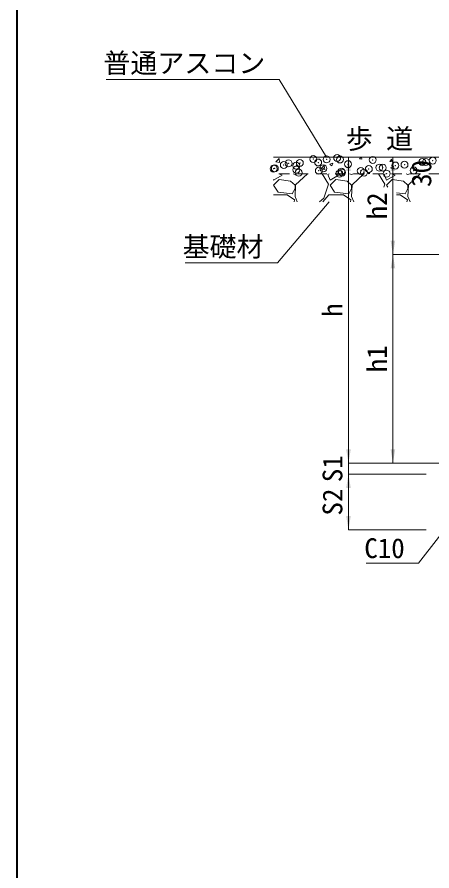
# Model space of a CAD drawing. Units: millimetres, scale not verified. Extents: x 14445 to 39803, y 612 to 10010.
# Drawn here: x 17490 to 18237, y 5218 to 6753 of the extents above; entities that cross this region are included whole.
import ezdxf
from ezdxf.enums import TextEntityAlignment as Align

# ---------------------------------------------------------------- set-up
doc = ezdxf.new("R2010")
doc.units = ezdxf.units.MM
doc.header["$LTSCALE"] = 25
doc.header["$PDMODE"] = 32
doc.header["$PDSIZE"] = 12.5
doc.linetypes.add('USER3', pattern=[1.35, 0.75, -0.6])
for name, color, linetype, lineweight in [('ハッチング', 7, 'Continuous', 5), ('図枠', 7, 'Continuous', 5), ('基礎', 7, 'Continuous', 13), ('寸法線', 7, 'Continuous', 13), ('引出線', 4, 'Continuous', 13)]:
    doc.layers.add(name, color=color, linetype=linetype, lineweight=lineweight)
doc.layers.add('文字', color=7, linetype='Continuous')
doc.styles.add('ＭＳ ゴシック', font='')
doc.styles.get('ＭＳ ゴシック').set_extended_font_data('MS Gothic')

# ---------------------------------------------------------------- blocks, each defined once
blk = doc.blocks.new('filled_arrow')
at = {"color": 0, "linetype": 'Continuous', "lineweight": -2}
blk.add_solid([(7.5, 1.25), (0, 0), (7.5, -1.25)], dxfattribs=at)

msp = doc.modelspace()

# ---------------------------------------------------------------- linework, layer by layer
at = {"layer": 'ハッチング'}
for p, q in [((17955.68, 6492.86), (17961.61, 6499.05)), ((17962.41, 6491.81), (17961.56, 6499.04)), ((18106.11, 6498.09), (18108.69, 6501.17)), ((18106.11, 6498.09), (18110.66, 6497.69)), ((18110.45, 6497.65), (18109.8, 6501.17)), ((18160.76, 6493.31), (18164.44, 6497.69)), ((18165.1, 6492.87), (18164.22, 6497.64)), ((17955.64, 6492.94), (17962.42, 6491.89)), ((18036.97, 6480.33), (18043.74, 6479.28)), ((18037, 6480.25), (18042.94, 6486.44)), ((18043.73, 6479.2), (18042.89, 6486.43)), ((18052.91, 6488.45), (18056.7, 6485.89)), ((18052.93, 6488.49), (18058.26, 6490.54)), ((18056.7, 6485.89), (18058.24, 6490.5)), ((18160.76, 6493.3), (18165.32, 6492.91)), ((18162.42, 6482.34), (18166.21, 6479.79)), ((18162.44, 6482.39), (18167.77, 6484.44)), ((18166.21, 6479.79), (18167.75, 6484.39)), ((18215.42, 6488.53), (18219.09, 6492.9)), ((18215.42, 6488.52), (18219.97, 6488.12)), ((18219.76, 6488.08), (18218.88, 6492.86)), ((17951.81, 6459.98), (17967.05, 6469.12)), ((17967.05, 6469.12), (17960.91, 6471.17)), ((17986.91, 6471.17), (17990.42, 6470.14)), ((17990.42, 6470.14), (17993.93, 6471.17)), ((18012.6, 6471.17), (17991.44, 6451.85)), ((18039.19, 6471.15), (18038.99, 6471.17)), ((18050.36, 6452.87), (18039.19, 6471.15)), ((18051.76, 6471.17), (18049.35, 6470.14)), ((18049.35, 6470.14), (18053.41, 6459.98)), ((18053.41, 6459.98), (18068.65, 6469.12)), ((18068.65, 6469.12), (18062.51, 6471.17)), ((18088.51, 6471.17), (18092.02, 6470.14)), ((18092.02, 6470.14), (18095.53, 6471.17)), ((18114.2, 6471.17), (18093.04, 6451.85)), ((18121.71, 6471.17), (18124.26, 6473.83)), ((18124.52, 6471.17), (18124.21, 6473.82)), ((18140.79, 6471.15), (18140.59, 6471.17)), ((18151.96, 6452.87), (18140.79, 6471.15)), ((18153.36, 6471.17), (18150.95, 6470.14)), ((18150.95, 6470.14), (18155.01, 6459.98)), ((18155.01, 6459.98), (18170.25, 6469.12)), ((18170.25, 6469.12), (18164.11, 6471.17)), ((18190.11, 6471.17), (18193.62, 6470.14)), ((18193.62, 6470.14), (18197.13, 6471.17)), ((18215.8, 6471.17), (18194.64, 6451.85)), ((17951.37, 6461.08), (17951.81, 6459.98)), ((17961.97, 6460.99), (17951.81, 6450.83)), ((17951.81, 6450.83), (17959.94, 6438.64)), ((17982.29, 6457.95), (17961.97, 6460.99)), ((17990.42, 6450.83), (17982.29, 6457.95)), ((17991.44, 6451.85), (17990.42, 6430.51)), ((17990.42, 6444.74), (17990.42, 6450.83)), ((18042.24, 6427.47), (18050.36, 6452.87)), ((18063.57, 6460.99), (18053.41, 6450.83)), ((18053.41, 6450.83), (18061.54, 6438.64)), ((18083.89, 6457.95), (18063.57, 6460.99)), ((18092.02, 6450.83), (18083.89, 6457.95)), ((18093.04, 6451.85), (18092.02, 6430.51)), ((18092.02, 6444.74), (18092.02, 6450.83)), ((18150.22, 6447.41), (18151.96, 6452.87)), ((18165.17, 6460.99), (18155.01, 6450.83)), ((18155.01, 6450.83), (18157.29, 6447.41)), ((18185.49, 6457.95), (18165.17, 6460.99)), ((18193.62, 6450.83), (18185.49, 6457.95)), ((18194.64, 6451.85), (18193.62, 6430.51)), ((18193.62, 6444.74), (18193.62, 6450.83)), ((17951.37, 6433.56), (17976.2, 6433.56)), ((17959.94, 6438.64), (17985.34, 6435.59)), ((17976.2, 6433.56), (17989.4, 6424.42)), ((17985.34, 6435.59), (17990.42, 6444.74)), ((18040.23, 6421.17), (18051.38, 6433.56)), ((18051.38, 6433.56), (18077.8, 6433.56)), ((18061.54, 6438.64), (18086.94, 6435.59)), ((18077.8, 6433.56), (18091, 6424.42)), ((18086.94, 6435.59), (18092.02, 6444.74)), ((18172.74, 6437.49), (18188.54, 6435.59)), ((18172.74, 6433.56), (18179.4, 6433.56)), ((18179.4, 6433.56), (18192.6, 6424.42)), ((18188.54, 6435.59), (18193.62, 6444.74)), ((17989.4, 6424.42), (17988.48, 6421.17)), ((17990.42, 6430.51), (17994.35, 6421.17)), ((18034.09, 6421.17), (18042.24, 6427.47)), ((18091, 6424.42), (18090.08, 6421.17)), ((18092.02, 6430.51), (18095.95, 6421.17)), ((18192.6, 6424.42), (18191.68, 6421.17)), ((18193.62, 6430.51), (18197.55, 6421.17))]:
    msp.add_line(p, q, dxfattribs=at)
for p in [(17978.7, 6490.2), (17998.99, 6491.06), (18023.14, 6497.82), (18032, 6491.75), (18047.11, 6497.4), (18066.19, 6499.91), (18071.12, 6497.12), (18085.83, 6488.72), (18130.27, 6496.35), (18219.19, 6492.64), (18225.87, 6492.58), (18238.26, 6495.15), (17951.8, 6480.45), (17953.93, 6481.16), (17970.13, 6487.26), (17992.42, 6486.04), (17992.47, 6478.73), (17996.96, 6473.47), (18033.15, 6477.01), (18041.4, 6481.09), (18073.83, 6475.29), (18075, 6473.66), (18108.68, 6476.63), (18114.51, 6473.57), (18123.13, 6479.99), (18142.2, 6482.5), (18148.26, 6482.34), (18171.06, 6486.3), (18187.38, 6487.71), (18203.81, 6477.31), (18070.19, 6471.75), (18155.18, 6471.85)]:
    msp.add_point(p, dxfattribs=at)
at = {"layer": '図枠', "lineweight": 40}
msp.add_line((17490.03, 1280.04), (17490.03, 8155.04), dxfattribs=at)
at = {"layer": '基礎'}
msp.add_line((18397.87, 6501.17), (17951.37, 6501.17), dxfattribs=at)
at = {"layer": '基礎', "linetype": 'USER3'}
msp.add_line((18351.37, 6471.17), (17951.37, 6471.17), dxfattribs=at)
at = {"layer": '寸法線'}
for p, q in [((18086.51, 5951.17), (18086.51, 6501.17)), ((18326.37, 6501.17), (18086.51, 6501.17)), ((18166.51, 6326.17), (18166.51, 6501.17)), ((18326.37, 6501.17), (18166.51, 6501.17)), ((18166.51, 5951.17), (18166.51, 6326.17)), ((18326.37, 6326.17), (18166.51, 6326.17)), ((18326.37, 6326.17), (18166.51, 6326.17)), ((18086.51, 6001.17), (18086.51, 5881.17)), ((18326.37, 5951.17), (18086.51, 5951.17)), ((18326.37, 5951.17), (18086.51, 5951.17)), ((18326.37, 5951.17), (18166.51, 5951.17)), ((18226.37, 5931.17), (18086.51, 5931.17)), ((18086.51, 5931.17), (18086.51, 5831.17)), ((18226.37, 5931.17), (18086.51, 5931.17)), ((18226.37, 5831.17), (18086.51, 5831.17))]:
    msp.add_line(p, q, dxfattribs=at)
at = {"layer": '引出線'}
for points in [[(18046.85, 6501.17), (17961.75, 6641.17), (17650.46, 6641.17)], [(18051.58, 6421.17), (17958.65, 6311.17), (17792.79, 6311.17)], [(18356.37, 5956.17), (18212.7, 5771.02), (18118.42, 5771.02)]]:
    msp.add_lwpolyline(points, dxfattribs=at)

# ---------------------------------------------------------------- block references
at = {"layer": '寸法線', "xscale": 3.33, "yscale": 3.33}
for p, rotation in [((18086.51, 6501.17), 270), ((18166.51, 6501.17), 270), ((18166.51, 6326.17), 90), ((18166.51, 6326.17), 270), ((18086.51, 5951.17), 90), ((18086.51, 5951.17), 90), ((18166.51, 5951.17), 90), ((18086.51, 5931.17), 270), ((18086.51, 5931.17), 270), ((18086.51, 5831.17), 90)]:
    msp.add_blockref('filled_arrow', p, dxfattribs=dict(at, rotation=rotation))
at = {"layer": '引出線', "xscale": 0.133, "yscale": 0.133}
for p, rotation in [((18046.85, 6501.17), 121.3), ((18051.58, 6421.17), 229.8)]:
    msp.add_blockref('filled_arrow', p, dxfattribs=dict(at, rotation=rotation))

# ---------------------------------------------------------------- texts
at = {"layer": '寸法線', "style": 'ＭＳ ゴシック'}
for s, p in [('30', (18217.76, 6472.06)), ('h2', (18137.76, 6413.67)), ('h', (18057.76, 6226.17)), ('h1', (18137.76, 6138.67)), ('S1', (18057.76, 5941.17)), ('S2', (18057.76, 5881.17))]:
    msp.add_text(s, height=35.6, rotation=90, dxfattribs=at).set_placement(p, align=Align.MIDDLE_CENTER)
at = {"layer": '引出線', "style": 'ＭＳ ゴシック'}
for s, p in [('普通アスコン', (17936.75, 6688.26)), ('基礎材', (17933.65, 6358.26)), ('C10', (18187.7, 5816.02))]:
    msp.add_text(s, height=35.6, dxfattribs=at).set_placement(p, align=Align.TOP_RIGHT)
at = {"layer": '文字', "style": 'ＭＳ ゴシック'}
msp.add_text('歩 道', height=35.6, dxfattribs=at).set_placement((18142.19, 6534.46), align=Align.MIDDLE_CENTER)

doc.saveas('drawing.dxf')
